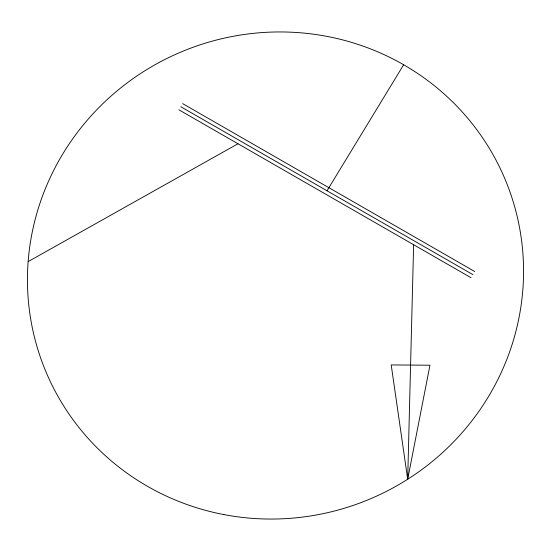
<?xml version="1.0" encoding="UTF-8"?>
<svg xmlns="http://www.w3.org/2000/svg" width="551" height="551" viewBox="0 0 551 551"><rect width="100%" height="100%" fill="white"/><g stroke="black" fill="none" stroke-linecap="round" stroke-linejoin="round"><path stroke-width="0.83" d="M407.692 479.232L429.959 365.21L391.21 364.941L407.692 479.232L413.636 244.734M327.019 190.777L403.649 64.763M28.149 261.608L237.97 143.756M182.67 103.643L474.769 271.547M180.797 106.729L472.896 274.632M178.917 109.814L471.015 277.718M223.864 514.579A248.928 242.647 -22.1 0 0 511.431 196.184A248.928 242.647 -22.1 0 0 91.204 115.738A248.928 242.647 -22.1 0 0 223.864 514.579"/></g></svg>
